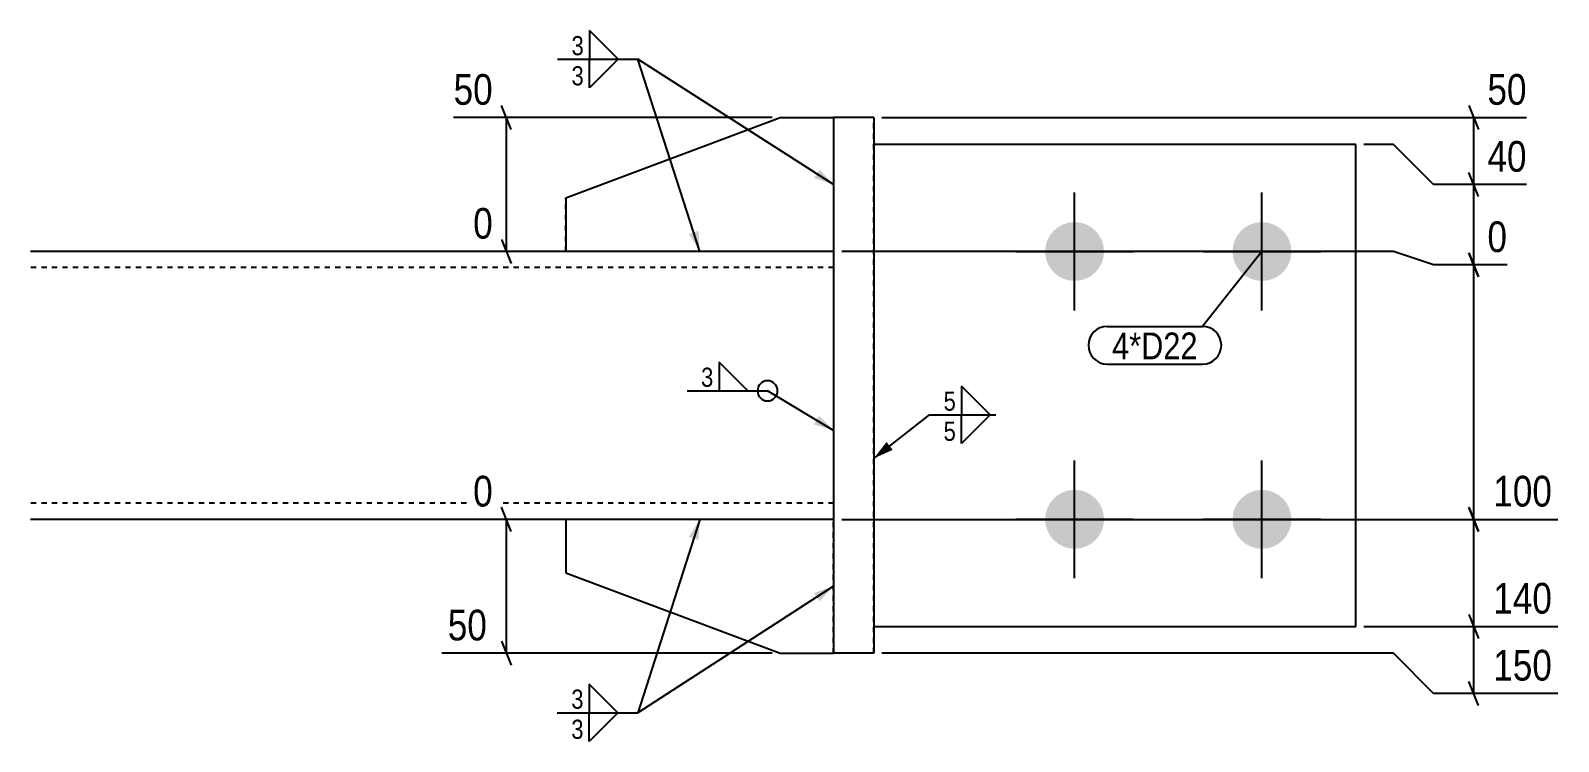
# Model space of a CAD drawing. Header units: millimetres. Extents: x 7 to 15967, y -1 to 548.
# Drawn here: x 8711 to 9282, y 7 to 273 of the extents above; entities that cross this region are included whole.
import ezdxf

# ---------------------------------------------------------------- set-up
doc = ezdxf.new("R2010")
doc.units = ezdxf.units.MM
doc.linetypes.add('DXK_LINE_DOT2', pattern=[3.9198, 1.9599, -1.9599])
for name, color, linetype in [('MÅLSÆTNING', 7, 'Continuous'), ('STÅL', 7, 'Continuous'), ('TEKST', 7, 'Continuous')]:
    doc.layers.add(name, color=color, linetype=linetype)
doc.styles.add('Arial Narrow', font='ARIALN.TTF', dxfattribs={"height": 0.2})

msp = doc.modelspace()

# ---------------------------------------------------------------- hatches: boundary and pattern name
at = {"layer": 'STÅL', "linetype": 'Continuous'}
for points in [[(9101.01, 201.13, -1), (9101.01, 179.13, -1)], [(9171.01, 201.13, -1), (9171.01, 179.13, -1)], [(9101.01, 101.13, -1), (9101.01, 79.13, -1)], [(9171.01, 101.13, -1), (9171.01, 79.13, -1)]]:
    msp.add_hatch(color=96, dxfattribs=at).paths.add_polyline_path(points)
at = {"layer": 'TEKST', "linetype": 'Continuous'}
for points in [[(9005.7, 220.75), (9011.01, 215.13), (9003.68, 217.59)], [(8960.49, 197.84), (8961.01, 190.13), (8956.92, 196.69)], [(9005.53, 128.79), (9011.01, 123.33), (9003.61, 125.57)], [(9033.07, 116.05), (9026.01, 112.9), (9030.76, 119)], [(8956.93, 83.56), (8961.01, 90.12), (8960.5, 82.41)], [(9003.69, 62.64), (9011.01, 65.13), (9005.72, 59.48)]]:
    msp.add_hatch(color=3, dxfattribs=at).paths.add_polyline_path(points)

# ---------------------------------------------------------------- linework, layer by layer
at = {"layer": 'MÅLSÆTNING', "color": 7, "linetype": 'Continuous'}
for p, q in [((8988.01, 240.13), (8869.04, 240.13)), ((8890.57, 235.63), (8886.97, 244.63)), ((8888.77, 190.13), (8888.77, 240.13)), ((9029.01, 240.13), (9269.86, 240.13)), ((9220.13, 230.13), (9209.01, 230.13)), ((9220.13, 230.13), (9209.01, 230.13)), ((9235.13, 215.13), (9220.13, 230.13)), ((9235.13, 215.13), (9220.13, 230.13)), ((9251.93, 210.63), (9248.33, 219.63)), ((9269.86, 215.13), (9235.13, 215.13)), ((9250.13, 185.13), (9250.13, 215.13)), ((8886.97, 194.63), (8890.57, 185.63)), ((8908.01, 190.13), (8876.36, 190.13)), ((9220.13, 190.13), (9014.01, 190.13)), ((9220.13, 190.13), (9014.01, 190.13)), ((9235.13, 185.13), (9220.13, 190.13)), ((9235.13, 185.13), (9220.13, 190.13)), ((9248.33, 189.63), (9251.93, 180.63)), ((9251.93, 180.63), (9248.33, 189.63)), ((9262.54, 185.13), (9235.13, 185.13)), ((9262.54, 185.13), (9235.13, 185.13)), ((9250.13, 90.12), (9250.13, 185.13)), ((8890.57, 85.62), (8886.97, 94.62)), ((9248.33, 94.62), (9251.93, 85.62)), ((9251.93, 85.62), (9248.33, 94.62)), ((8908.01, 90.12), (8876.36, 90.12)), ((8888.77, 40.12), (8888.77, 90.12)), ((9014.01, 90.12), (9281.54, 90.12)), ((9014.01, 90.12), (9281.54, 90.12)), ((9250.13, 50.13), (9250.13, 90.12)), ((9248.33, 54.63), (9251.93, 45.63)), ((9248.33, 54.63), (9251.93, 45.63)), ((9209.01, 50.13), (9281.54, 50.13)), ((9209.01, 50.13), (9281.54, 50.13)), ((9250.13, 25.13), (9250.13, 50.13)), ((8988.01, 40.12), (8864.67, 40.12)), ((8886.97, 44.62), (8890.57, 35.62)), ((9220.13, 40.13), (9029.01, 40.13)), ((9235.13, 25.13), (9220.13, 40.13)), ((9251.93, 20.63), (9248.33, 29.63)), ((9281.54, 25.13), (9235.13, 25.13))]:
    msp.add_line(p, q, dxfattribs=at)
at = {"layer": 'STÅL', "color": 2, "linetype": 'Continuous'}
for p, q in [((8911.01, 210.13), (8991.01, 240.13)), ((8991.01, 240.13), (9011.01, 240.13)), ((9026.01, 240.13), (9011.01, 240.13)), ((9011.01, 240.13), (9011.01, 40.13)), ((9026.01, 240.13), (9026.01, 240.13)), ((9026.01, 240.13), (9026.01, 40.13)), ((9206.01, 230.13), (9026.01, 230.13)), ((9206.01, 50.13), (9206.01, 230.13)), ((8911.01, 210.13), (8911.01, 190.13)), ((9011.01, 190.13), (8711.01, 190.13)), ((8711.01, 90.13), (9011.01, 90.13)), ((8911.01, 90.12), (8911.01, 70.12)), ((8911.01, 70.12), (8991.01, 40.12)), ((9026.01, 50.13), (9206.01, 50.13)), ((8991.01, 40.12), (9011.01, 40.12)), ((9026.01, 40.13), (9011.01, 40.13)), ((9026.01, 40.13), (9026.01, 40.13))]:
    msp.add_line(p, q, dxfattribs=at)
at = {"layer": 'STÅL', "color": 7, "linetype": 'DXK_LINE_DOT2'}
for p, q in [((9011.01, 240.13), (9011.01, 40.13)), ((9011.01, 240.13), (9011.01, 190.13)), ((9026.01, 40.13), (9026.01, 240.13)), ((9206.01, 50.13), (9206.01, 230.13)), ((8911.01, 190.13), (8911.01, 210.13)), ((9011.01, 190.13), (8911.01, 190.13)), ((9011.01, 184.13), (8711.01, 184.13)), ((9011.01, 96.13), (8711.01, 96.13)), ((9011.01, 90.12), (8911.01, 90.12)), ((8911.01, 90.12), (8911.01, 70.12)), ((9011.01, 40.12), (9011.01, 90.12))]:
    msp.add_line(p, q, dxfattribs=at)
at = {"layer": 'STÅL', "color": 96, "linetype": 'Continuous'}
for p, q in [((9101.01, 168.13), (9101.01, 212.13)), ((9171.01, 168.13), (9171.01, 212.13)), ((9079.01, 190.13), (9123.01, 190.13)), ((9149.01, 190.13), (9193.01, 190.13)), ((9101.01, 68.13), (9101.01, 112.13)), ((9171.01, 68.13), (9171.01, 112.13)), ((9079.01, 90.13), (9123.01, 90.13)), ((9149.01, 90.13), (9193.01, 90.13))]:
    msp.add_line(p, q, dxfattribs=at)
at = {"layer": 'TEKST', "color": 3, "linetype": 'Continuous'}
for p, q in [((8961.01, 190.13), (8937.9, 261.91)), ((9011.01, 215.13), (8937.9, 261.91)), ((9011.01, 123.33), (8986.3, 138.11)), ((9026.01, 112.9), (9046.83, 129.19)), ((8961.01, 90.12), (8937.82, 17.91)), ((9011.01, 65.13), (8937.82, 17.91))]:
    msp.add_line(p, q, dxfattribs=at)
for start, end in [(90, 270), (270, 90)]:
    msp.add_arc((8986.3, 138.11), 3.75, start, end, dxfattribs=at)

# ---------------------------------------------------------------- wipeouts: each hides what was drawn before it
at = {"color": 0}
for points in [[(8918.25, 262.81), (8918.25, 271.51), (8912.48, 271.51), (8912.48, 262.81)], [(9146.99, 149.86), (9146.99, 160.36), (9115.02, 160.36), (9115.02, 149.86)], [(8966.65, 139.01), (8966.65, 147.71), (8960.88, 147.71), (8960.88, 139.01)], [(9057.25, 130.09), (9057.25, 138.79), (9051.48, 138.79), (9051.48, 130.09)], [(8918.17, 18.81), (8918.17, 27.51), (8912.4, 27.51), (8912.4, 18.81)]]:
    msp.add_wipeout(points, dxfattribs=at).dxf.layer = 'TEKST'

# ---------------------------------------------------------------- next in the draw order: linework, layer by layer
at = {"layer": 'TEKST', "color": 3, "linetype": 'Continuous'}
for p, q in [((8930.5, 261.91), (8919.79, 272.63)), ((8919.79, 272.63), (8919.79, 261.91)), ((8919.79, 261.91), (8930.5, 261.91)), ((8978.91, 138.11), (8968.19, 148.82)), ((8968.19, 148.82), (8968.19, 138.11)), ((8956.23, 138.11), (8986.3, 138.11)), ((8968.19, 138.11), (8978.91, 138.11)), ((9069.51, 129.19), (9058.8, 139.9)), ((9058.8, 139.9), (9058.8, 129.19)), ((9058.8, 129.19), (9069.51, 129.19)), ((8930.43, 17.91), (8919.71, 28.63)), ((8919.71, 28.63), (8919.71, 17.91)), ((8919.71, 17.91), (8930.43, 17.91))]:
    msp.add_line(p, q, dxfattribs=at)

# ---------------------------------------------------------------- next in the draw order: texts
at = {"layer": 'TEKST', "color": 3, "style": 'Arial Narrow'}
for s, p in [('3', (8913.08, 263.41)), ('3', (8961.48, 139.61)), ('5', (9052.08, 130.69)), ('3', (8913, 19.41))]:
    msp.add_text(s, height=7.16, dxfattribs=at).set_placement(p)

# ---------------------------------------------------------------- next in the draw order: wipeouts: each hides what was drawn before it
at = {"color": 0, "linetype": 'Continuous'}
for points in [[(8886.07, 242.53), (8886.07, 259.33), (8866.64, 259.33), (8866.64, 242.53)], [(9272.26, 217.53), (9272.26, 234.33), (9252.83, 234.33), (9252.83, 217.53)], [(8886.07, 192.53), (8886.07, 209.33), (8873.96, 209.33), (8873.96, 192.53)], [(9264.94, 187.53), (9264.94, 204.33), (9252.83, 204.33), (9252.83, 187.53)], [(8886.07, 92.52), (8886.07, 109.32), (8873.96, 109.32), (8873.96, 92.52)], [(9281.75, 92.52), (9281.75, 109.32), (9255.02, 109.32), (9255.02, 92.52)], [(9281.75, 52.53), (9281.75, 69.33), (9255.02, 69.33), (9255.02, 52.53)], [(8883.88, 42.52), (8883.88, 59.32), (8864.46, 59.32), (8864.46, 42.52)], [(9281.75, 27.53), (9281.75, 44.33), (9255.02, 44.33), (9255.02, 27.53)]]:
    msp.add_wipeout(points, dxfattribs=at).dxf.layer = 'MÅLSÆTNING'
at = {"color": 0}
msp.add_wipeout([(9146.99, 149.86), (9146.99, 160.36), (9115.02, 160.36), (9115.02, 149.86)], dxfattribs=at).dxf.layer = 'TEKST'

# ---------------------------------------------------------------- next in the draw order: linework, layer by layer
at = {"layer": 'MÅLSÆTNING', "color": 7, "linetype": 'Continuous'}
for p, q in [((9248.33, 244.63), (9251.93, 235.63)), ((9250.13, 215.13), (9250.13, 240.13)), ((9251.93, 210.63), (9248.33, 219.63)), ((9269.86, 215.13), (9235.13, 215.13))]:
    msp.add_line(p, q, dxfattribs=at)
at = {"layer": 'TEKST', "color": 7, "linetype": 'Continuous'}
for p, q in [((9171.01, 190.13), (9148.79, 162.16)), ((9113.22, 162.16), (9148.79, 162.16)), ((9113.22, 148.06), (9148.79, 148.06))]:
    msp.add_line(p, q, dxfattribs=at)
for centre, start, end in [((9113.22, 155.11), 90, 270), ((9148.79, 155.11), 270, 90)]:
    msp.add_arc(centre, 7.05, start, end, dxfattribs=at)

# ---------------------------------------------------------------- next in the draw order: texts
at = {"layer": 'MÅLSÆTNING', "color": 3, "linetype": 'Continuous', "style": 'Arial Narrow'}
for s, height, p in [('50', 11.453, (8869.04, 244.93)), ('40', 11.453, (9255.23, 219.93)), ('0', 11.45, (8876.36, 194.93)), ('0', 11.45, (9255.23, 189.93)), ('0', 11.45, (8876.36, 94.92)), ('100', 11.453, (9257.42, 94.92)), ('140', 11.453, (9257.42, 54.93)), ('50', 11.453, (8866.86, 44.92)), ('150', 11.453, (9257.42, 29.93))]:
    msp.add_text(s, height=height, dxfattribs=at).set_placement(p)
at = {"layer": 'TEKST', "color": 3, "style": 'Arial Narrow'}
msp.add_text('4*D22', height=10.021, dxfattribs=at).set_placement((9115.02, 149.86))

# ---------------------------------------------------------------- next in the draw order: wipeouts: each hides what was drawn before it
at = {"color": 0, "linetype": 'Continuous'}
for points in [[(8918.25, 251.56), (8918.25, 260.26), (8912.48, 260.26), (8912.48, 251.56)], [(9057.25, 118.84), (9057.25, 127.54), (9051.48, 127.54), (9051.48, 118.84)], [(8918.17, 7.56), (8918.17, 16.26), (8912.4, 16.26), (8912.4, 7.56)]]:
    msp.add_wipeout(points, dxfattribs=at).dxf.layer = 'TEKST'

# ---------------------------------------------------------------- next in the draw order: linework, layer by layer
at = {"layer": 'TEKST', "color": 3, "linetype": 'Continuous'}
for p, q in [((8907.83, 261.91), (8937.9, 261.91)), ((8919.79, 261.91), (8930.5, 261.91)), ((8930.5, 261.91), (8919.79, 251.2)), ((8919.79, 251.2), (8919.79, 261.91)), ((9046.83, 129.19), (9071.65, 129.19)), ((9058.8, 129.19), (9069.51, 129.19)), ((9069.51, 129.19), (9058.8, 118.47)), ((9058.8, 118.47), (9058.8, 129.19)), ((8907.75, 17.91), (8937.82, 17.91)), ((8919.71, 17.91), (8930.43, 17.91)), ((8930.43, 17.91), (8919.71, 7.2)), ((8919.71, 7.2), (8919.71, 17.91))]:
    msp.add_line(p, q, dxfattribs=at)

# ---------------------------------------------------------------- next in the draw order: texts
at = {"layer": 'TEKST', "color": 3, "linetype": 'Continuous', "style": 'Arial Narrow'}
for s, p in [('3', (8913.08, 252.16)), ('5', (9052.08, 119.44)), ('3', (8913, 8.16))]:
    msp.add_text(s, height=7.16, dxfattribs=at).set_placement(p)

# ---------------------------------------------------------------- next in the draw order: wipeouts: each hides what was drawn before it
at = {"color": 0, "linetype": 'Continuous'}
msp.add_wipeout([(9272.26, 242.53), (9272.26, 259.33), (9252.83, 259.33), (9252.83, 242.53)], dxfattribs=at).dxf.layer = 'MÅLSÆTNING'

# ---------------------------------------------------------------- next in the draw order: texts
at = {"layer": 'MÅLSÆTNING', "color": 3, "linetype": 'Continuous', "style": 'Arial Narrow'}
msp.add_text('50', height=11.453, dxfattribs=at).set_placement((9255.23, 244.93))

doc.saveas('drawing.dxf')
